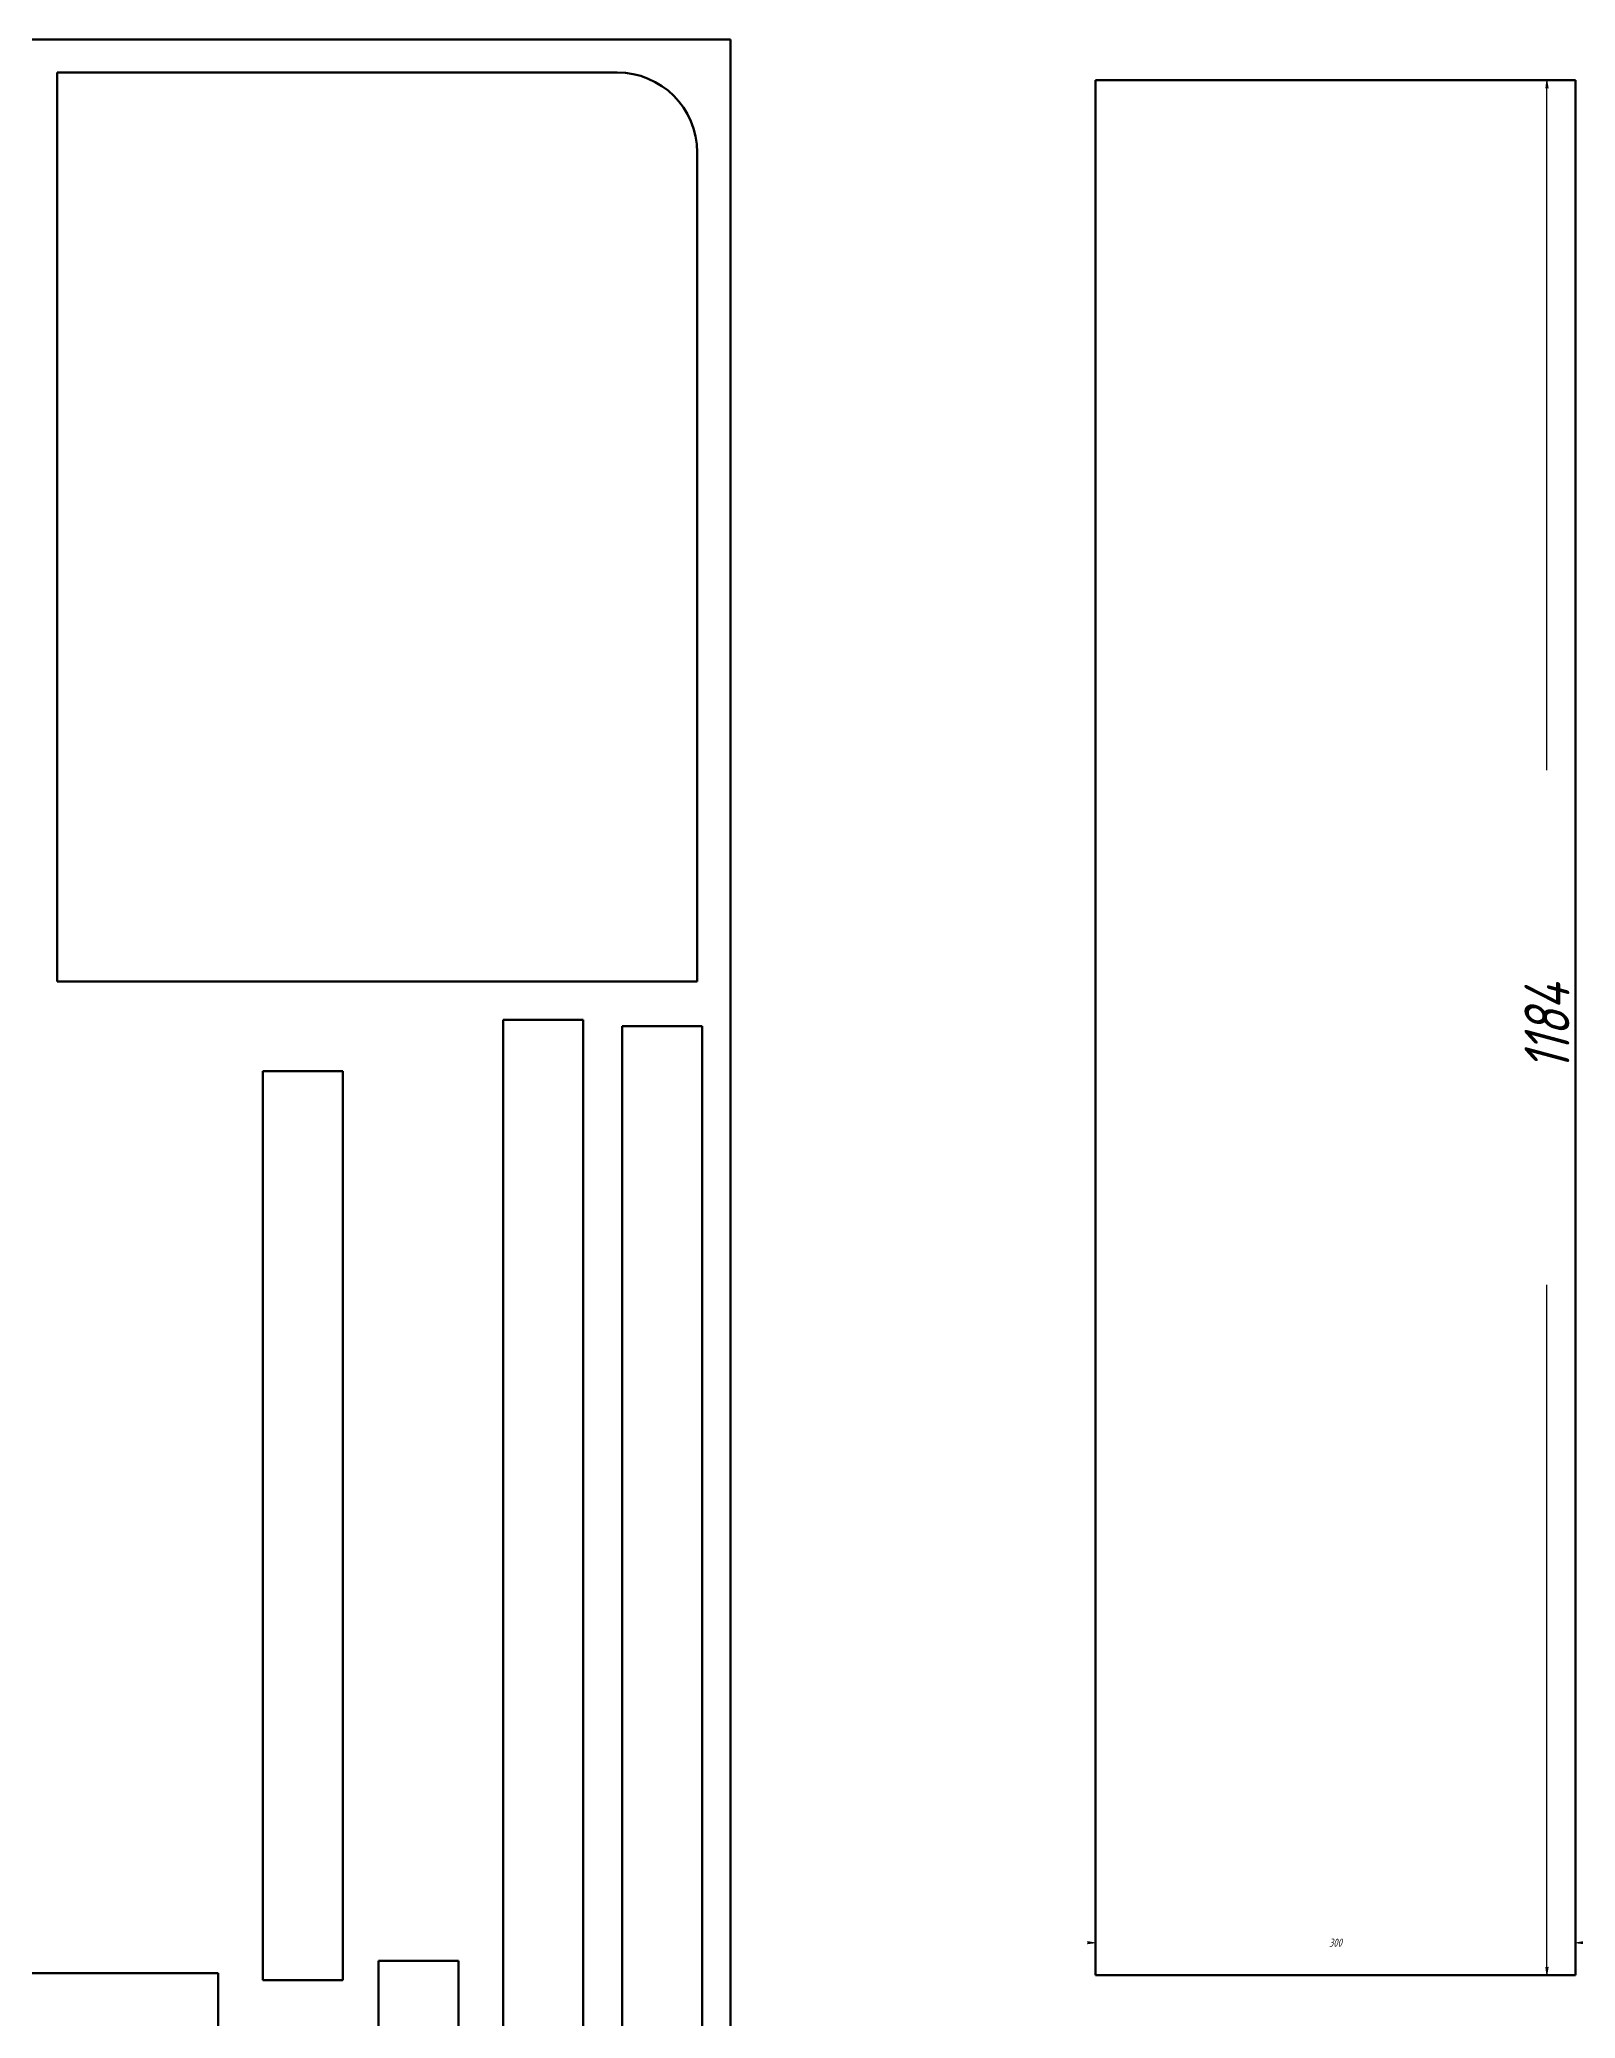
# Model space of a CAD drawing. Header units: millimetres. Extents: x -4065 to -729, y -1599 to 802.
# Drawn here: x -1689 to -729, y -435 to 802 of the extents above; entities that cross this region are included whole.
import ezdxf

# ---------------------------------------------------------------- set-up
doc = ezdxf.new("R2010")
doc.units = ezdxf.units.MM
doc.linetypes.add('K5LT_BASIC', pattern=[0])
doc.linetypes.add('K5LT_THIN', pattern=[0])
doc.layers.add('Системный слой', color=7, linetype='Continuous')
doc.styles.add('KDIMTEXTSTYLE', font='GOST_AU.SHX', dxfattribs={"width": 0.96, "oblique": 15, "height": 5})
doc.dimstyles.new('KDIMSTYLE (1.00)', dxfattribs={"dimtxt": 5, "dimasz": 1, "dimexe": 2, "dimexo": 0, "dimgap": 1, "dimtad": 1, "dimtxsty": 'KDIMTEXTSTYLE', "dimsah": 1, "dimcen": 0, "dimdle": 1, "dimadec": 0, "dimazin": 0, "dimtfac": 0.667, "dimtmove": 0, "dimatfit": 3, "dimfxl": 1, "dimtvp": 1, "dimtolj": 1, "dimtzin": 0, "dimarcsym": 0})

# ---------------------------------------------------------------- blocks, each defined once
blk = doc.blocks.new('U0')
at = {"layer": 'Системный слой', "color": 150, "linetype": 'K5LT_BASIC', "lineweight": 60, "true_color": 0x0080ff}
for p, q in [((-2636.910734678944, 801.9003041525754), (-1256.910734678943, 801.9003041525755)), ((-1256.910734678943, 801.9003041525755), (-1256.910734678943, -1598.099695847425))]:
    blk.add_line(p, q, dxfattribs=at)
blk = doc.blocks.new('U1')
at = {"layer": 'Системный слой', "color": 150, "linetype": 'K5LT_BASIC', "lineweight": 60, "true_color": 0x0080ff}
for p, q in [((-2636.910734678944, 801.9003041525754), (-1256.910734678943, 801.9003041525755)), ((-1256.910734678943, 801.9003041525755), (-1256.910734678943, -1598.099695847425))]:
    blk.add_line(p, q, dxfattribs=at)
blk = doc.blocks.new('U2')
at = {"layer": 'Системный слой', "color": 150, "linetype": 'K5LT_BASIC', "lineweight": 60, "true_color": 0x0080ff}
for p, q in [((-2636.910734678944, 801.9003041525754), (-1256.910734678943, 801.9003041525755)), ((-1256.910734678943, 801.9003041525755), (-1256.910734678943, -1598.099695847425))]:
    blk.add_line(p, q, dxfattribs=at)
blk = doc.blocks.new('U3')
at = {"layer": 'Системный слой', "color": 150, "linetype": 'K5LT_BASIC', "lineweight": 60, "true_color": 0x0080ff}
for p, q in [((-2636.910734678944, 801.9003041525754), (-1256.910734678943, 801.9003041525755)), ((-1256.910734678943, 801.9003041525755), (-1256.910734678943, -1598.099695847425))]:
    blk.add_line(p, q, dxfattribs=at)
blk = doc.blocks.new('U4')
at = {"layer": 'Системный слой', "color": 150, "linetype": 'K5LT_BASIC', "lineweight": 60, "true_color": 0x0080ff}
for p, q in [((-2636.910734678943, 801.9003041525754), (-1256.910734678943, 801.9003041525755)), ((-1256.910734678943, 801.9003041525755), (-1256.910734678943, -1598.099695847425))]:
    blk.add_line(p, q, dxfattribs=at)
blk = doc.blocks.new('U5')
at = {"layer": 'Системный слой', "color": 150, "linetype": 'K5LT_BASIC', "lineweight": 60, "true_color": 0x0080ff}
for p, q in [((-2636.910734678943, 801.9003041525754), (-1256.910734678943, 801.9003041525755)), ((-1256.910734678943, 801.9003041525755), (-1256.910734678943, -1598.099695847425))]:
    blk.add_line(p, q, dxfattribs=at)
blk = doc.blocks.new('KDIMARROW_01')
at = {"layer": 'Системный слой'}
blk.add_hatch(color=0, dxfattribs=at).paths.add_polyline_path([(-5, -0.6582624912261956), (0, 0), (-5, 0.658262491226197), (-4.5, 6e-16)])
at = {"layer": 'Системный слой', "color": 0, "linetype": 'K5LT_THIN', "lineweight": 18}
for p, q in [((-4.5, 6e-16), (-5, 0.658262491226197)), ((-5, 0.658262491226197), (0, 0)), ((0, 0), (-5, -0.6582624912261956)), ((-5, -0.6582624912261956), (-4.5, 6e-16)), ((0, 0), (-1, 0))]:
    blk.add_line(p, q, dxfattribs=at)

msp = doc.modelspace()

# ---------------------------------------------------------------- linework, layer by layer
at = {"layer": 'Системный слой', "color": 150, "linetype": 'K5LT_BASIC', "lineweight": 60, "true_color": 0x0080ff}
for p, q in [((-1327.776618146552, 781.3992480781462), (-1677.776618146552, 781.3992480781462)), ((-1677.776618146552, 781.3992480781462), (-1677.776618146552, 213.3992480781458)), ((-1028.862751668556, -407.4806962926622), (-1028.862751668556, 776.5193037073377)), ((-1028.862751668556, 776.5193037073377), (-728.8627516685556, 776.5193037073377)), ((-728.8627516685556, 776.5193037073377), (-728.8627516685556, -407.4806962926623)), ((-1277.776618146552, 213.3992480781458), (-1277.776618146552, 731.3992480781462)), ((-1677.776618146552, 213.3992480781458), (-1277.776618146552, 213.3992480781458)), ((-1399.053280432496, -1578.542199571415), (-1399.053280432496, 189.457800428585)), ((-1399.053280432496, 189.457800428585), (-1349.053280432496, 189.4578004285848)), ((-1349.053280432496, 189.4578004285848), (-1349.053280432496, -1578.542199571415)), ((-1324.553280432496, 185.4537576884422), (-1274.553280432496, 185.4537576884422)), ((-1324.553280432496, -1582.546242311558), (-1324.553280432496, 185.4537576884422)), ((-1274.553280432496, 185.4537576884422), (-1274.553280432496, -1582.546242311558)), ((-1549.276618146552, -410.6007519218542), (-1549.276618146552, 157.3992480781458)), ((-1549.276618146552, 157.3992480781458), (-1499.276618146552, 157.3992480781458)), ((-1499.276618146552, 157.3992480781458), (-1499.276618146552, -410.6007519218542)), ((-1577.233991189692, -406.2723003709197), (-1877.233991189692, -406.2723003709197)), ((-1577.233991189692, -1590.27230037092), (-1577.233991189692, -406.2723003709197)), ((-1476.932451114139, -1582.567227073381), (-1476.932451114139, -398.5672270733809)), ((-1476.932451114139, -398.5672270733809), (-1426.932451114139, -398.5672270733809)), ((-1426.932451114139, -398.5672270733809), (-1426.932451114139, -1582.567227073381)), ((-728.8627516685556, -407.4806962926623), (-1028.862751668556, -407.4806962926622)), ((-1499.276618146552, -410.6007519218542), (-1549.276618146552, -410.6007519218542))]:
    msp.add_line(p, q, dxfattribs=at)
msp.add_arc((-1327.776618146552, 731.3992480781462), 50.00000000000001, 0, 90, dxfattribs=at)

# ---------------------------------------------------------------- block references
at = {"layer": 'Системный слой'}
for name in ['U0', 'U1', 'U2', 'U3', 'U4', 'U5']:
    msp.add_blockref(name, (0, 0), dxfattribs=at)

# ---------------------------------------------------------------- dimensions: what is measured, and where the dimension line sits
at = {"layer": 'Системный слой', "color": 7}
msp.add_linear_dim(base=(-746.644888344284, 776.5193037073377), p1=(-728.8627516685556, -407.4806962926623), p2=(-728.8627516685556, 776.5193037073377), angle=90, location=(-746.6448883442843, 184.5193037073377), text='\\H5.0;\\W0.965;\\Q15;\\H5.0;\\W0.965;\\Q15;\\Q15;\\H28.00;1184\\Q15;\\H5.00;', dimstyle='KDIMSTYLE (1.00)', override={"dimexo": 0, "dimblk1": 'KDIMARROW_01', "dimblk2": 'KDIMARROW_01', "dimse1": 0, "dimse2": 0, "dimclrt": 7, "dimtolj": 1}, dxfattribs=at).render()
msp.add_linear_dim(base=(-1028.862751668556, -387.2755922094218), p1=(-728.8627516685556, -407.4806962926623), p2=(-1028.862751668556, -407.4806962926622), location=(-878.8627516685556, -387.2755922094218), dimstyle='KDIMSTYLE (1.00)', override={"dimexo": 0, "dimpost": '\\H5.0;\\W0.965;\\Q15;\\Q15;\\H28.00;\\H5.0;\\W0.965;\\Q15;<>\\H5.0;\\W0.965;\\Q15;\\Q15;\\H28.00;', "dimblk1": 'KDIMARROW_01', "dimblk2": 'KDIMARROW_01', "dimse1": 0, "dimse2": 0, "dimclrt": 7, "dimtolj": 1}, dxfattribs=at).render()

doc.saveas('drawing.dxf')
